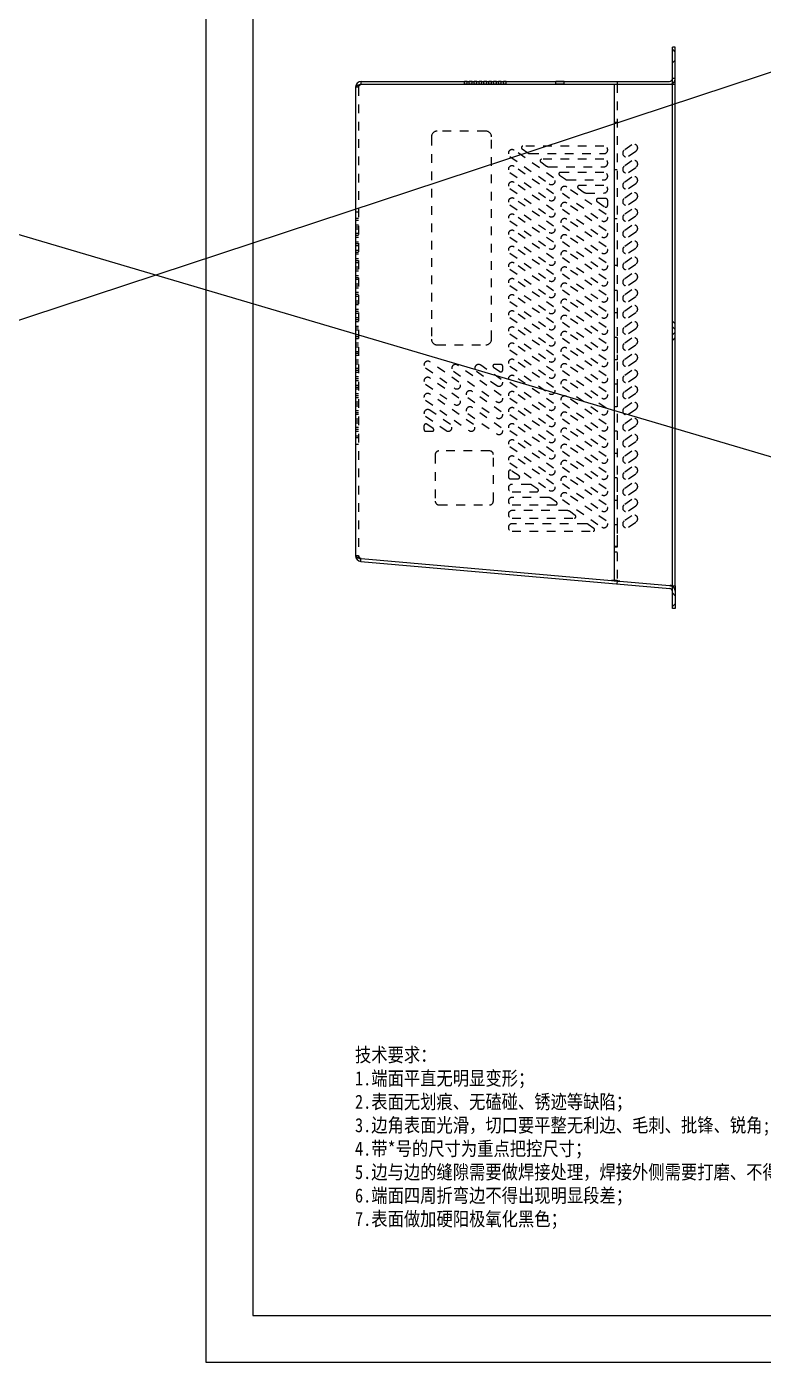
# Model space of a CAD drawing. Header units: millimetres. Extents: x -177 to 18421, y -5017 to 3255.
# Drawn here: x 1513 to 1906, y 1112 to 1824 of the extents above; entities that cross this region are included whole.
import ezdxf

# ---------------------------------------------------------------- set-up
doc = ezdxf.new("R2010")
doc.units = ezdxf.units.MM
doc.header["$LTSCALE"] = 46.255
doc.linetypes.add('HIDDEN', pattern=[0.2, 0.1, -0.1])
doc.layers.get('0').update_dxf_attribs({"linetype": 'CONTINUOUS'})
for name, color, linetype in [('02___PRT_ALL_AXES', 7, 'CONTINUOUS'), ('03___PRT_ALL_CURVES', 7, 'CONTINUOUS'), ('DEFAULT_2', 8, 'HIDDEN')]:
    doc.layers.add(name, color=color, linetype=linetype)
doc.styles.get("Standard").update_dxf_attribs({"font": 'txt', "width": 0.85})

msp = doc.modelspace()

# ---------------------------------------------------------------- linework, layer by layer
for p, q in [((-176.891, 2211.998), (3543.087, 1111.998)), ((-176.891, 1111.998), (3158.287, 2211.998))]:
    msp.add_line(p, q)
at = {"color": 3, "linetype": 'Continuous'}
for p, q in [((1857.09, 1526.117), (1857.09, 1813.403)), ((1688.09, 1792.203), (1688.09, 1542.203)), ((1691.09, 1795.203), (1855.59, 1795.203)), ((1691.09, 1793.703), (1857.09, 1793.703)), ((1826.09, 1793.703), (1826.09, 1528.848)), ((1690.829, 1539.214), (1855.721, 1524.788)), ((1691.09, 1540.697), (1690.959, 1540.708)), ((1691.09, 1540.697), (1824.59, 1529.017)), ((1824.59, 1529.017), (1826.09, 1529.017)), ((1827.727, 1528.701), (1827.631, 1528.706)), ((1829.09, 1528.624), (1827.727, 1528.701)), ((1829.09, 1528.624), (1855.59, 1526.305)), ((1856.917, 1526.117), (1857.09, 1526.117)), ((1857.09, 1514.003), (1857.09, 1526.094))]:
    msp.add_line(p, q, dxfattribs=at)
at = {"color": 7, "linetype": 'Continuous'}
for p, q in [((1858.59, 1813.403), (1857.09, 1813.403)), ((1858.59, 1526.117), (1858.59, 1813.403)), ((1691.09, 1793.703), (1691.09, 1795.203)), ((1827.59, 1795.203), (1827.59, 1793.703)), ((1857.09, 1793.703), (1858.59, 1793.703)), ((1690.829, 1539.214), (1690.959, 1540.708)), ((1824.75, 1529.003), (1826.079, 1528.887)), ((1827.633, 1528.706), (1827.506, 1527.256)), ((1857.09, 1526.117), (1858.59, 1526.117)), ((1857.09, 1526.094), (1858.59, 1526.094)), ((1858.59, 1526.094), (1858.59, 1514.003)), ((1858.59, 1514.003), (1857.09, 1514.003))]:
    msp.add_line(p, q, dxfattribs=at)
for points in [[(1608.287, 1111.998), (3158.287, 1111.998), (3158.287, 2211.998), (1608.287, 2211.998)], [(1633.287, 1136.998), (3133.287, 1136.998), (3133.287, 2186.998), (1633.287, 2186.998)]]:
    msp.add_lwpolyline(points, close=True, dxfattribs=at)
at = {"color": 3, "linetype": 'Continuous'}
for centre, radius, start, end in [((1855.59, 1796.703), 1.5, 270, 0), ((1691.09, 1792.203), 3, 90, 180), ((1691.327, 1544.917), 4.225, 219.978475, 265.000963), ((1691.09, 1542.203), 3, 180, 265), ((1855.59, 1523.294), 1.5, 0, 85)]:
    msp.add_arc(centre, radius, start, end, dxfattribs=at)
at = {"color": 7, "linetype": 'Continuous'}
for centre, radius, start, end in [((1691.09, 1792.203), 1.5, 90, 125.398482), ((1855.59, 1796.703), 3, 270, 300.092406), ((1855.59, 1523.294), 3, 59.902522, 79.947838)]:
    msp.add_arc(centre, radius, start, end, dxfattribs=at)
at = {"color": 3, "linetype": 'Continuous'}
for points, knots in [([(1691.09, 1793.703), (1690.706, 1793.581), (1690.147, 1793.403), (1689.44, 1793.15), (1688.99, 1792.968), (1688.615, 1792.783), (1688.287, 1792.577), (1688.09, 1792.349), (1688.09, 1792.203)], [0, 0, 0, 0, 0.3508516, 0.5110678, 0.6539255, 0.7752257, 0.8724512, 1, 1, 1, 1]), ([(1827.631, 1528.706), (1827.419, 1528.719), (1827.118, 1528.737), (1826.742, 1528.763), (1826.518, 1528.781), (1826.344, 1528.798), (1826.207, 1528.813), (1826.141, 1528.828), (1826.09, 1528.838), (1826.09, 1528.848)], [0, 0, 0, 0, 0.4114395, 0.5832247, 0.7282298, 0.8439367, 0.9283796, 0.9802766, 1, 1, 1, 1]), ([(1855.59, 1526.305), (1855.849, 1526.275), (1856.292, 1526.222), (1856.736, 1526.162), (1856.917, 1526.117)], [0, 0, 0, 0, 0.5822724, 1, 1, 1, 1])]:
    msp.add_open_spline(points, degree=3, knots=knots, dxfattribs=at)
at = {"layer": '02___PRT_ALL_AXES', "color": 8, "linetype": 'HIDDEN'}
for p, q in [((1746.144, 1793.703), (1746.144, 1795.203)), ((1747.644, 1795.203), (1746.144, 1795.203)), ((1747.644, 1793.703), (1746.144, 1793.703)), ((1747.644, 1793.703), (1747.644, 1795.203)), ((1748.742, 1793.703), (1748.742, 1795.203)), ((1750.242, 1795.203), (1748.742, 1795.203)), ((1750.242, 1793.703), (1748.742, 1793.703)), ((1750.242, 1793.703), (1750.242, 1795.203)), ((1751.34, 1793.703), (1751.34, 1795.203)), ((1752.84, 1795.203), (1751.34, 1795.203)), ((1752.84, 1793.703), (1751.34, 1793.703)), ((1752.84, 1793.703), (1752.84, 1795.203)), ((1753.938, 1793.703), (1753.938, 1795.203)), ((1755.438, 1795.203), (1753.938, 1795.203)), ((1755.438, 1793.703), (1753.938, 1793.703)), ((1755.438, 1793.703), (1755.438, 1795.203)), ((1756.536, 1793.703), (1756.536, 1795.203)), ((1758.036, 1795.203), (1756.536, 1795.203)), ((1758.036, 1793.703), (1756.536, 1793.703)), ((1758.036, 1793.703), (1758.036, 1795.203)), ((1759.134, 1793.703), (1759.134, 1795.203)), ((1760.634, 1795.203), (1759.134, 1795.203)), ((1760.634, 1793.703), (1759.134, 1793.703)), ((1760.634, 1793.703), (1760.634, 1795.203)), ((1761.732, 1793.703), (1761.732, 1795.203)), ((1763.232, 1795.203), (1761.732, 1795.203)), ((1763.232, 1793.703), (1761.732, 1793.703)), ((1763.232, 1793.703), (1763.232, 1795.203)), ((1764.33, 1793.703), (1764.33, 1795.203)), ((1765.83, 1795.203), (1764.33, 1795.203)), ((1765.83, 1793.703), (1764.33, 1793.703)), ((1765.83, 1793.703), (1765.83, 1795.203)), ((1766.929, 1793.703), (1766.929, 1795.203)), ((1768.428, 1795.203), (1766.929, 1795.203)), ((1768.428, 1793.703), (1766.929, 1793.703)), ((1768.429, 1793.703), (1768.429, 1795.203)), ((1794.84, 1793.703), (1794.84, 1795.203)), ((1799.34, 1795.203), (1794.84, 1795.203)), ((1799.34, 1793.703), (1794.84, 1793.703)), ((1799.34, 1793.703), (1799.34, 1795.203)), ((1827.59, 1683.703), (1826.09, 1683.703)), ((1826.09, 1683.703), (1826.09, 1671.703)), ((1827.59, 1683.703), (1827.59, 1671.703)), ((1827.59, 1671.703), (1826.09, 1671.703)), ((1827.59, 1658.703), (1826.09, 1658.703)), ((1826.09, 1658.703), (1826.09, 1646.703)), ((1827.59, 1658.703), (1827.59, 1646.703)), ((1827.59, 1646.703), (1826.09, 1646.703)), ((1827.59, 1633.703), (1826.09, 1633.703)), ((1826.09, 1633.703), (1826.09, 1621.703)), ((1827.59, 1633.703), (1827.59, 1621.703)), ((1827.59, 1621.703), (1826.09, 1621.703)), ((1827.59, 1608.703), (1826.09, 1608.703)), ((1826.09, 1608.703), (1826.09, 1596.703)), ((1827.59, 1608.703), (1827.59, 1596.703)), ((1827.59, 1596.703), (1826.09, 1596.703)), ((1827.59, 1583.703), (1826.09, 1583.703)), ((1826.09, 1583.703), (1826.09, 1571.703)), ((1827.59, 1583.703), (1827.59, 1571.703)), ((1827.59, 1571.703), (1826.09, 1571.703)), ((1827.59, 1558.703), (1826.09, 1558.703)), ((1826.09, 1558.703), (1826.09, 1546.703)), ((1827.59, 1558.703), (1827.59, 1546.703)), ((1827.59, 1546.703), (1826.09, 1546.703)), ((1857.09, 1526.094), (1858.59, 1526.094))]:
    msp.add_line(p, q, dxfattribs=at)
at = {"layer": '03___PRT_ALL_CURVES', "color": 8, "linetype": 'HIDDEN'}
msp.add_line((1752.603, 1795.203), (1751.577, 1795.203), dxfattribs=at)
at = {"layer": 'DEFAULT_2', "color": 8, "linetype": 'HIDDEN'}
for p, q in [((1858.59, 1810.853), (1857.09, 1812.353)), ((1858.59, 1806.553), (1857.09, 1805.053)), ((1858.59, 1796.703), (1857.09, 1796.703)), ((1689.59, 1792.203), (1688.09, 1792.203)), ((1689.59, 1792.203), (1689.59, 1542.203)), ((1827.59, 1793.703), (1827.59, 1528.848)), ((1757.59, 1768.703), (1731.59, 1768.703)), ((1827.59, 1773.303), (1826.09, 1773.303)), ((1728.59, 1765.703), (1728.59, 1657.703)), ((1760.59, 1657.703), (1760.59, 1765.703)), ((1820.59, 1760.697), (1777.358, 1760.697)), ((1835.443, 1761.384), (1831.443, 1758.583)), ((1770.443, 1755.217), (1791.443, 1740.512)), ((1793.737, 1743.789), (1772.737, 1758.493)), ((1776.899, 1759.241), (1780.016, 1757.058)), ((1781.164, 1756.697), (1820.59, 1756.697)), ((1820.59, 1753.697), (1787.355, 1753.697)), ((1835.443, 1752.784), (1831.443, 1749.983)), ((1833.737, 1755.306), (1837.737, 1758.107)), ((1770.443, 1746.617), (1791.443, 1731.912)), ((1793.737, 1735.189), (1772.737, 1749.893)), ((1786.896, 1752.241), (1790.013, 1750.058)), ((1791.161, 1749.697), (1820.59, 1749.697)), ((1820.59, 1746.697), (1797.352, 1746.697)), ((1826.09, 1748.303), (1827.59, 1748.303)), ((1833.737, 1746.706), (1837.737, 1749.507)), ((1793.737, 1726.589), (1772.737, 1741.293)), ((1796.893, 1745.241), (1800.011, 1743.058)), ((1821.737, 1724.183), (1800.737, 1738.887)), ((1801.158, 1742.697), (1820.59, 1742.697)), ((1820.59, 1739.697), (1807.349, 1739.697)), ((1835.443, 1744.184), (1831.443, 1741.383)), ((1833.737, 1738.106), (1837.737, 1740.907)), ((1770.443, 1738.017), (1791.443, 1723.312)), ((1793.737, 1717.989), (1772.737, 1732.693)), ((1798.443, 1735.611), (1819.443, 1720.906)), ((1806.89, 1738.241), (1810.008, 1736.058)), ((1811.155, 1735.697), (1820.59, 1735.697)), ((1816.887, 1731.241), (1821.016, 1728.35)), ((1821.59, 1732.697), (1817.346, 1732.697)), ((1822.59, 1729.169), (1822.59, 1731.697)), ((1835.443, 1735.584), (1831.443, 1732.783)), ((1833.737, 1729.506), (1837.737, 1732.307)), ((1688.09, 1725.667), (1689.59, 1725.667)), ((1770.443, 1729.417), (1791.443, 1714.712)), ((1793.737, 1709.389), (1772.737, 1724.093)), ((1798.443, 1727.011), (1819.443, 1712.306)), ((1821.737, 1715.583), (1800.737, 1730.287)), ((1835.443, 1726.984), (1831.443, 1724.183)), ((1688.09, 1722.203), (1689.59, 1722.203)), ((1688.09, 1721.167), (1689.59, 1721.167)), ((1688.09, 1718.739), (1689.59, 1718.739)), ((1688.09, 1717.703), (1689.59, 1717.703)), ((1770.443, 1720.817), (1791.443, 1706.112)), ((1798.443, 1718.411), (1819.443, 1703.706)), ((1821.737, 1706.983), (1800.737, 1721.687)), ((1826.09, 1722.103), (1827.59, 1722.103)), ((1835.443, 1718.384), (1831.443, 1715.583)), ((1833.737, 1720.906), (1837.737, 1723.707)), ((1688.09, 1716.667), (1689.59, 1716.667)), ((1688.09, 1714.239), (1689.59, 1714.239)), ((1688.09, 1713.203), (1689.59, 1713.203)), ((1688.09, 1712.167), (1689.59, 1712.167)), ((1770.443, 1712.217), (1791.443, 1697.512)), ((1793.737, 1700.789), (1772.737, 1715.493)), ((1798.443, 1709.811), (1819.443, 1695.106)), ((1821.737, 1698.383), (1800.737, 1713.087)), ((1835.443, 1709.784), (1831.443, 1706.983)), ((1833.737, 1712.306), (1837.737, 1715.107)), ((1688.09, 1709.739), (1689.59, 1709.739)), ((1688.09, 1708.703), (1689.59, 1708.703)), ((1688.09, 1707.667), (1689.59, 1707.667)), ((1688.09, 1705.239), (1689.59, 1705.239)), ((1688.09, 1704.203), (1689.59, 1704.203)), ((1688.09, 1703.167), (1689.59, 1703.167)), ((1770.443, 1703.617), (1791.443, 1688.912)), ((1793.737, 1692.189), (1772.737, 1706.893)), ((1821.737, 1689.783), (1800.737, 1704.487)), ((1833.737, 1703.706), (1837.737, 1706.507)), ((1688.09, 1700.739), (1689.59, 1700.739)), ((1688.09, 1699.703), (1689.59, 1699.703)), ((1688.09, 1698.667), (1689.59, 1698.667)), ((1688.09, 1696.239), (1689.59, 1696.239)), ((1793.737, 1683.589), (1772.737, 1698.293)), ((1798.443, 1701.211), (1819.443, 1686.506)), ((1821.737, 1681.183), (1800.737, 1695.887)), ((1827.59, 1697.103), (1826.09, 1697.103)), ((1835.443, 1701.184), (1831.443, 1698.383)), ((1833.737, 1695.106), (1837.737, 1697.907)), ((1688.09, 1695.203), (1689.59, 1695.203)), ((1688.09, 1694.167), (1689.59, 1694.167)), ((1688.09, 1691.739), (1689.59, 1691.739)), ((1688.09, 1690.703), (1689.59, 1690.703)), ((1688.09, 1689.667), (1689.59, 1689.667)), ((1770.443, 1695.017), (1791.443, 1680.312)), ((1793.737, 1674.989), (1772.737, 1689.693)), ((1798.443, 1692.611), (1819.443, 1677.906)), ((1835.443, 1692.584), (1831.443, 1689.783)), ((1833.737, 1686.506), (1837.737, 1689.307)), ((1688.09, 1687.239), (1689.59, 1687.239)), ((1688.09, 1686.203), (1689.59, 1686.203)), ((1688.09, 1685.167), (1689.59, 1685.167)), ((1688.09, 1682.739), (1689.59, 1682.739)), ((1688.09, 1681.703), (1689.59, 1681.703)), ((1770.443, 1686.417), (1791.443, 1671.712)), ((1798.443, 1684.011), (1819.443, 1669.306)), ((1821.737, 1672.583), (1800.737, 1687.287)), ((1835.443, 1683.984), (1831.443, 1681.183)), ((1688.09, 1680.667), (1689.59, 1680.667)), ((1688.09, 1678.239), (1689.59, 1678.239)), ((1688.09, 1677.203), (1689.59, 1677.203)), ((1688.09, 1676.167), (1689.59, 1676.167)), ((1770.443, 1677.817), (1791.443, 1663.112)), ((1793.737, 1666.389), (1772.737, 1681.093)), ((1798.443, 1675.411), (1819.443, 1660.706)), ((1821.737, 1663.983), (1800.737, 1678.687)), ((1835.443, 1675.384), (1831.443, 1672.583)), ((1833.737, 1677.906), (1837.737, 1680.707)), ((1688.09, 1673.739), (1689.59, 1673.739)), ((1688.09, 1672.703), (1689.59, 1672.703)), ((1688.09, 1671.667), (1689.59, 1671.667)), ((1688.09, 1669.239), (1689.59, 1669.239)), ((1688.09, 1668.203), (1689.59, 1668.203)), ((1688.09, 1667.167), (1689.59, 1667.167)), ((1770.443, 1669.217), (1791.443, 1654.512)), ((1793.737, 1657.789), (1772.737, 1672.493)), ((1821.737, 1655.383), (1800.737, 1670.087)), ((1833.737, 1669.306), (1837.737, 1672.107)), ((1858.59, 1665.853), (1857.09, 1667.353)), ((1688.09, 1664.739), (1689.59, 1664.739)), ((1688.09, 1663.703), (1689.59, 1663.703)), ((1688.09, 1662.667), (1689.59, 1662.667)), ((1688.09, 1660.239), (1689.59, 1660.239)), ((1770.443, 1660.617), (1791.443, 1645.912)), ((1793.737, 1649.189), (1772.737, 1663.893)), ((1798.443, 1666.811), (1819.443, 1652.106)), ((1821.737, 1646.783), (1800.737, 1661.487)), ((1835.443, 1666.784), (1831.443, 1663.983)), ((1833.737, 1660.706), (1837.737, 1663.507)), ((1858.59, 1662.853), (1857.09, 1664.353)), ((1858.59, 1661.553), (1857.09, 1660.053)), ((1688.09, 1659.203), (1689.59, 1659.203)), ((1688.09, 1658.167), (1689.59, 1658.167)), ((1688.09, 1655.739), (1689.59, 1655.739)), ((1688.09, 1654.703), (1689.59, 1654.703)), ((1688.09, 1653.667), (1689.59, 1653.667)), ((1731.59, 1654.703), (1757.59, 1654.703)), ((1793.737, 1640.589), (1772.737, 1655.293)), ((1798.443, 1658.211), (1819.443, 1643.506)), ((1821.737, 1638.183), (1800.737, 1652.887)), ((1835.443, 1658.184), (1831.443, 1655.383)), ((1833.737, 1652.106), (1837.737, 1654.907)), ((1858.59, 1658.553), (1857.09, 1657.053)), ((1688.09, 1651.239), (1689.59, 1651.239)), ((1688.09, 1650.203), (1689.59, 1650.203)), ((1688.09, 1649.167), (1689.59, 1649.167)), ((1688.09, 1646.739), (1689.59, 1646.739)), ((1688.09, 1645.703), (1689.59, 1645.703)), ((1743.237, 1634.805), (1727.737, 1645.658)), ((1770.443, 1652.017), (1791.443, 1637.312)), ((1793.737, 1631.989), (1772.737, 1646.693)), ((1798.443, 1649.611), (1819.443, 1634.906)), ((1835.443, 1649.584), (1831.443, 1646.783)), ((1833.737, 1643.506), (1837.737, 1646.307)), ((1688.09, 1644.667), (1689.59, 1644.667)), ((1688.09, 1642.239), (1689.59, 1642.239)), ((1688.09, 1641.203), (1689.59, 1641.203)), ((1688.09, 1640.167), (1689.59, 1640.167)), ((1725.443, 1642.381), (1740.943, 1631.528)), ((1740.248, 1640.614), (1763.443, 1624.373)), ((1765.737, 1627.65), (1742.542, 1643.891)), ((1752.53, 1640.614), (1763.443, 1632.973)), ((1765.737, 1636.25), (1754.825, 1643.891)), ((1761.695, 1642.797), (1765.016, 1640.471)), ((1765.59, 1644.253), (1762.154, 1644.253)), ((1766.59, 1641.291), (1766.59, 1643.253)), ((1770.443, 1643.417), (1791.443, 1628.712)), ((1798.443, 1641.011), (1819.443, 1626.306)), ((1821.737, 1629.583), (1800.737, 1644.287)), ((1835.443, 1640.984), (1831.443, 1638.183)), ((1688.09, 1637.739), (1689.59, 1637.739)), ((1688.09, 1636.703), (1689.59, 1636.703)), ((1688.09, 1635.667), (1689.59, 1635.667)), ((1688.09, 1633.239), (1689.59, 1633.239)), ((1688.09, 1632.203), (1689.59, 1632.203)), ((1725.443, 1633.781), (1740.943, 1622.928)), ((1743.237, 1626.205), (1727.737, 1637.058)), ((1770.443, 1634.817), (1791.443, 1620.112)), ((1793.737, 1623.389), (1772.737, 1638.093)), ((1798.443, 1632.411), (1819.443, 1617.706)), ((1821.737, 1620.983), (1800.737, 1635.687)), ((1835.443, 1632.384), (1831.443, 1629.583)), ((1833.737, 1634.906), (1837.737, 1637.707)), ((1688.09, 1631.167), (1689.59, 1631.167)), ((1688.09, 1628.739), (1689.59, 1628.739)), ((1688.09, 1627.703), (1689.59, 1627.703)), ((1688.09, 1626.667), (1689.59, 1626.667)), ((1725.443, 1625.181), (1748.638, 1608.94)), ((1750.932, 1612.217), (1727.737, 1628.458)), ((1747.943, 1626.626), (1763.443, 1615.773)), ((1765.737, 1619.05), (1750.237, 1629.903)), ((1770.443, 1626.217), (1791.443, 1611.512)), ((1793.737, 1614.789), (1772.737, 1629.493)), ((1821.737, 1612.383), (1800.737, 1627.087)), ((1833.737, 1626.306), (1837.737, 1629.107)), ((1688.09, 1624.239), (1689.59, 1624.239)), ((1688.09, 1623.203), (1689.59, 1623.203)), ((1688.09, 1622.167), (1689.59, 1622.167)), ((1688.09, 1619.739), (1689.59, 1619.739)), ((1688.09, 1618.703), (1689.59, 1618.703)), ((1688.09, 1617.667), (1689.59, 1617.667)), ((1738.65, 1612.217), (1727.737, 1619.858)), ((1747.943, 1618.026), (1763.443, 1607.173)), ((1765.737, 1610.45), (1750.237, 1621.303)), ((1770.443, 1617.617), (1791.443, 1602.912)), ((1793.737, 1606.189), (1772.737, 1620.893)), ((1798.443, 1623.811), (1819.443, 1609.106)), ((1821.737, 1603.783), (1800.737, 1618.487)), ((1835.443, 1623.784), (1831.443, 1620.983)), ((1833.737, 1617.706), (1837.737, 1620.507)), ((1688.09, 1615.239), (1689.59, 1615.239)), ((1688.09, 1614.203), (1689.59, 1614.203)), ((1688.09, 1613.167), (1689.59, 1613.167)), ((1688.09, 1610.739), (1689.59, 1610.739)), ((1724.59, 1611.54), (1724.59, 1609.578)), ((1725.443, 1616.581), (1736.356, 1608.94)), ((1729.485, 1610.034), (1726.164, 1612.36)), ((1793.737, 1597.589), (1772.737, 1612.293)), ((1798.443, 1615.211), (1819.443, 1600.506)), ((1835.443, 1615.184), (1831.443, 1612.383)), ((1833.737, 1609.106), (1837.737, 1611.907)), ((1688.09, 1609.703), (1689.59, 1609.703)), ((1688.09, 1608.667), (1689.59, 1608.667)), ((1688.09, 1606.239), (1689.59, 1606.239)), ((1688.09, 1605.203), (1689.59, 1605.203)), ((1725.59, 1608.578), (1729.027, 1608.578)), ((1770.443, 1609.017), (1791.443, 1594.312)), ((1793.737, 1588.989), (1772.737, 1603.693)), ((1798.443, 1606.611), (1819.443, 1591.906)), ((1821.737, 1595.183), (1800.737, 1609.887)), ((1835.443, 1606.584), (1831.443, 1603.783)), ((1833.737, 1600.506), (1837.737, 1603.307)), ((1688.09, 1601.739), (1689.59, 1601.739)), ((1730.59, 1596.103), (1730.59, 1571.303)), ((1759.59, 1598.103), (1732.59, 1598.103)), ((1761.59, 1571.303), (1761.59, 1596.103)), ((1770.443, 1600.417), (1791.443, 1585.712)), ((1798.443, 1598.011), (1819.443, 1583.306)), ((1821.737, 1586.583), (1800.737, 1601.287)), ((1835.443, 1597.984), (1831.443, 1595.183)), ((1770.443, 1591.817), (1791.443, 1577.112)), ((1793.737, 1580.389), (1772.737, 1595.093)), ((1798.443, 1589.411), (1819.443, 1574.706)), ((1821.737, 1577.983), (1800.737, 1592.687)), ((1835.443, 1589.384), (1831.443, 1586.583)), ((1833.737, 1591.906), (1837.737, 1594.707)), ((1769.59, 1586.83), (1769.59, 1584.303)), ((1770.59, 1583.303), (1774.834, 1583.303)), ((1775.293, 1584.758), (1771.164, 1587.65)), ((1821.737, 1569.383), (1800.737, 1584.087)), ((1833.737, 1583.306), (1837.737, 1586.107)), ((1781.025, 1580.303), (1771.59, 1580.303)), ((1771.59, 1576.303), (1784.831, 1576.303)), ((1785.29, 1577.758), (1782.173, 1579.941)), ((1798.443, 1580.811), (1819.443, 1566.106)), ((1821.737, 1560.783), (1800.737, 1575.487)), ((1835.443, 1580.784), (1831.443, 1577.983)), ((1833.737, 1574.706), (1837.737, 1577.507)), ((1732.59, 1569.303), (1759.59, 1569.303)), ((1791.022, 1573.303), (1771.59, 1573.303)), ((1771.59, 1569.303), (1794.828, 1569.303)), ((1795.287, 1570.758), (1792.17, 1572.941)), ((1798.443, 1572.211), (1819.443, 1557.506)), ((1835.443, 1572.184), (1831.443, 1569.383)), ((1833.737, 1566.106), (1837.737, 1568.907)), ((1801.019, 1566.303), (1771.59, 1566.303)), ((1771.59, 1562.303), (1804.825, 1562.303)), ((1805.284, 1563.758), (1802.167, 1565.941)), ((1835.443, 1563.584), (1831.443, 1560.783)), ((1833.737, 1557.506), (1837.737, 1560.307)), ((1811.017, 1559.303), (1771.59, 1559.303)), ((1771.59, 1555.303), (1814.822, 1555.303)), ((1815.281, 1556.758), (1812.164, 1558.941)), ((1827.59, 1547.203), (1826.09, 1547.203)), ((1689.59, 1542.203), (1688.09, 1542.203)), ((1690.959, 1540.708), (1691.09, 1540.697)), ((1691.09, 1540.697), (1691.025, 1540.708)), ((1827.59, 1544.203), (1826.09, 1544.203)), ((1824.59, 1529.017), (1824.75, 1529.003)), ((1824.752, 1529.017), (1824.671, 1529.017)), ((1826.053, 1529.014), (1824.751, 1529.017)), ((1824.951, 1529.016), (1824.752, 1529.017)), ((1826.092, 1529.014), (1826.053, 1529.014)), ((1826.079, 1528.887), (1829.09, 1528.624)), ((1826.09, 1529.017), (1827.59, 1529.017)), ((1826.09, 1528.886), (1827.59, 1528.886)), ((1826.09, 1528.886), (1826.127, 1528.883)), ((1826.127, 1528.883), (1826.236, 1528.873)), ((1826.236, 1528.873), (1827.574, 1528.756)), ((1827.574, 1528.756), (1827.634, 1528.751)), ((1827.59, 1528.886), (1827.612, 1528.882)), ((1827.612, 1528.882), (1827.679, 1528.87)), ((1827.633, 1528.706), (1827.637, 1528.751)), ((1827.634, 1528.751), (1827.722, 1528.743)), ((1827.679, 1528.87), (1827.788, 1528.851)), ((1827.722, 1528.743), (1827.89, 1528.729)), ((1827.788, 1528.851), (1829.09, 1528.624)), ((1827.89, 1528.729), (1829.09, 1528.624)), ((1855.59, 1526.305), (1855.852, 1526.282)), ((1855.59, 1526.305), (1855.853, 1526.29)), ((1855.59, 1526.305), (1855.851, 1526.275)), ((1855.853, 1526.29), (1856.053, 1526.278)), ((1856.924, 1526.225), (1856.936, 1526.225)), ((1858.59, 1520.853), (1857.09, 1522.353)), ((1858.59, 1516.553), (1857.09, 1515.053))]:
    msp.add_line(p, q, dxfattribs=at)
for centre, radius, start, end in [((1855.59, 1796.703), 3, 300.092406, 0), ((1691.09, 1792.203), 1.5, 125.398482, 180), ((1731.59, 1765.703), 3, 90, 180), ((1757.59, 1765.703), 3, 0, 90), ((1777.358, 1759.897), 0.8, 90, 235), ((1820.59, 1758.697), 2, 270, 90), ((1836.59, 1759.745), 2, 305, 125), ((1771.59, 1756.855), 2, 55, 235), ((1781.164, 1758.697), 2, 235, 270), ((1787.355, 1752.897), 0.8, 90, 235), ((1820.59, 1751.697), 2, 270, 90), ((1832.59, 1756.945), 2, 125, 305), ((1836.59, 1751.145), 2, 305, 125), ((1771.59, 1748.255), 2, 55, 235), ((1791.161, 1751.697), 2, 235, 270), ((1797.352, 1745.897), 0.8, 90, 235), ((1820.59, 1744.697), 2, 270, 90), ((1832.59, 1748.345), 2, 125, 305), ((1771.59, 1739.655), 2, 55, 235), ((1792.59, 1742.15), 2, 235, 55), ((1799.59, 1737.249), 2, 55, 235), ((1801.158, 1744.697), 2, 235, 270), ((1807.349, 1738.897), 0.8, 90, 235), ((1820.59, 1737.697), 2, 270, 90), ((1832.59, 1739.745), 2, 125, 305), ((1836.59, 1742.545), 2, 305, 125), ((1771.59, 1731.055), 2, 55, 235), ((1792.59, 1733.55), 2, 235, 55), ((1811.155, 1737.697), 2, 235, 270), ((1817.346, 1731.897), 0.8, 90, 235), ((1821.59, 1731.697), 1, 0, 90), ((1832.59, 1731.145), 2, 125, 305), ((1836.59, 1733.945), 2, 305, 125), ((1771.59, 1722.455), 2, 55, 235), ((1792.59, 1724.95), 2, 235, 55), ((1799.59, 1728.649), 2, 55, 235), ((1820.59, 1722.545), 2, 235, 55), ((1821.59, 1729.169), 1, 235, 0), ((1832.59, 1722.545), 2, 125, 305), ((1836.59, 1725.345), 2, 305, 125), ((1792.59, 1716.35), 2, 235, 55), ((1799.59, 1720.049), 2, 55, 235), ((1836.59, 1716.745), 2, 305, 125), ((1771.59, 1713.855), 2, 55, 235), ((1799.59, 1711.449), 2, 55, 235), ((1820.59, 1713.945), 2, 235, 55), ((1832.59, 1713.945), 2, 125, 305), ((1836.59, 1708.145), 2, 305, 125), ((1771.59, 1705.255), 2, 55, 235), ((1792.59, 1707.75), 2, 235, 55), ((1799.59, 1702.849), 2, 55, 235), ((1820.59, 1705.345), 2, 235, 55), ((1832.59, 1705.345), 2, 125, 305), ((1771.59, 1696.655), 2, 55, 235), ((1792.59, 1699.15), 2, 235, 55), ((1799.59, 1694.249), 2, 55, 235), ((1820.59, 1696.745), 2, 235, 55), ((1832.59, 1696.745), 2, 125, 305), ((1836.59, 1699.545), 2, 305, 125), ((1771.59, 1688.055), 2, 55, 235), ((1792.59, 1690.55), 2, 235, 55), ((1820.59, 1688.145), 2, 235, 55), ((1832.59, 1688.145), 2, 125, 305), ((1836.59, 1690.945), 2, 305, 125), ((1771.59, 1679.455), 2, 55, 235), ((1792.59, 1681.95), 2, 235, 55), ((1799.59, 1685.649), 2, 55, 235), ((1836.59, 1682.345), 2, 305, 125), ((1792.59, 1673.35), 2, 235, 55), ((1799.59, 1677.049), 2, 55, 235), ((1820.59, 1679.545), 2, 235, 55), ((1832.59, 1679.545), 2, 125, 305), ((1836.59, 1673.745), 2, 305, 125), ((1771.59, 1670.855), 2, 55, 235), ((1799.59, 1668.449), 2, 55, 235), ((1820.59, 1670.945), 2, 235, 55), ((1832.59, 1670.945), 2, 125, 305), ((1836.59, 1665.145), 2, 305, 125), ((1771.59, 1662.255), 2, 55, 235), ((1792.59, 1664.75), 2, 235, 55), ((1799.59, 1659.849), 2, 55, 235), ((1820.59, 1662.345), 2, 235, 55), ((1832.59, 1662.345), 2, 125, 305), ((1731.59, 1657.703), 3, 180, 270), ((1757.59, 1657.703), 3, 270, 0), ((1771.59, 1653.655), 2, 55, 235), ((1792.59, 1656.15), 2, 235, 55), ((1799.59, 1651.249), 2, 55, 235), ((1820.59, 1653.745), 2, 235, 55), ((1832.59, 1653.745), 2, 125, 305), ((1836.59, 1656.545), 2, 305, 125), ((1726.59, 1644.019), 2, 55, 235), ((1771.59, 1645.055), 2, 55, 235), ((1792.59, 1647.55), 2, 235, 55), ((1820.59, 1645.145), 2, 235, 55), ((1832.59, 1645.145), 2, 125, 305), ((1836.59, 1647.945), 2, 305, 125), ((1741.395, 1642.253), 2, 55, 235), ((1753.677, 1642.253), 2, 55, 235), ((1762.154, 1643.453), 0.8, 90, 235), ((1765.59, 1641.291), 1, 235, 0), ((1765.59, 1643.253), 1, 0, 90), ((1792.59, 1638.95), 2, 235, 55), ((1799.59, 1642.649), 2, 55, 235), ((1836.59, 1639.345), 2, 305, 125), ((1726.59, 1635.419), 2, 55, 235), ((1742.09, 1633.166), 2, 235, 55), ((1764.59, 1634.612), 2, 235, 55), ((1771.59, 1636.455), 2, 55, 235), ((1792.59, 1630.35), 2, 235, 55), ((1799.59, 1634.049), 2, 55, 235), ((1820.59, 1636.545), 2, 235, 55), ((1832.59, 1636.545), 2, 125, 305), ((1836.59, 1630.745), 2, 305, 125), ((1726.59, 1626.819), 2, 55, 235), ((1742.09, 1624.566), 2, 235, 55), ((1749.09, 1628.265), 2, 55, 235), ((1764.59, 1626.012), 2, 235, 55), ((1771.59, 1627.855), 2, 55, 235), ((1799.59, 1625.449), 2, 55, 235), ((1820.59, 1627.945), 2, 235, 55), ((1832.59, 1627.945), 2, 125, 305), ((1726.59, 1618.219), 2, 55, 235), ((1749.09, 1619.665), 2, 55, 235), ((1764.59, 1617.412), 2, 235, 55), ((1771.59, 1619.255), 2, 55, 235), ((1792.59, 1621.75), 2, 235, 55), ((1799.59, 1616.849), 2, 55, 235), ((1820.59, 1619.345), 2, 235, 55), ((1832.59, 1619.345), 2, 125, 305), ((1836.59, 1622.145), 2, 305, 125), ((1725.59, 1611.54), 1, 55, 180), ((1737.503, 1610.578), 2, 235, 55), ((1749.785, 1610.578), 2, 235, 55), ((1764.59, 1608.812), 2, 235, 55), ((1771.59, 1610.655), 2, 55, 235), ((1792.59, 1613.15), 2, 235, 55), ((1799.59, 1608.249), 2, 55, 235), ((1820.59, 1610.745), 2, 235, 55), ((1832.59, 1610.745), 2, 125, 305), ((1836.59, 1613.545), 2, 305, 125), ((1725.59, 1609.578), 1, 180, 270), ((1729.027, 1609.378), 0.8, 270, 55), ((1771.59, 1602.055), 2, 55, 235), ((1792.59, 1604.55), 2, 235, 55), ((1820.59, 1602.145), 2, 235, 55), ((1832.59, 1602.145), 2, 125, 305), ((1836.59, 1604.945), 2, 305, 125), ((1732.59, 1596.103), 2, 90, 180), ((1759.59, 1596.103), 2, 0, 90), ((1792.59, 1595.95), 2, 235, 55), ((1799.59, 1599.649), 2, 55, 235), ((1836.59, 1596.345), 2, 305, 125), ((1771.59, 1593.455), 2, 55, 235), ((1792.59, 1587.35), 2, 235, 55), ((1799.59, 1591.049), 2, 55, 235), ((1820.59, 1593.545), 2, 235, 55), ((1832.59, 1593.545), 2, 125, 305), ((1836.59, 1587.745), 2, 305, 125), ((1770.59, 1586.83), 1, 55, 180), ((1770.59, 1584.303), 1, 180, 270), ((1774.834, 1584.103), 0.8, 270, 55), ((1799.59, 1582.449), 2, 55, 235), ((1820.59, 1584.945), 2, 235, 55), ((1832.59, 1584.945), 2, 125, 305), ((1771.59, 1578.303), 2, 90, 270), ((1781.025, 1578.303), 2, 55, 90), ((1784.831, 1577.103), 0.8, 270, 55), ((1792.59, 1578.75), 2, 235, 55), ((1799.59, 1573.849), 2, 55, 235), ((1820.59, 1576.345), 2, 235, 55), ((1832.59, 1576.345), 2, 125, 305), ((1836.59, 1579.145), 2, 305, 125), ((1732.59, 1571.303), 2, 180, 270), ((1759.59, 1571.303), 2, 270, 0), ((1771.59, 1571.303), 2, 90, 270), ((1791.022, 1571.303), 2, 55, 90), ((1794.828, 1570.103), 0.8, 270, 55), ((1820.59, 1567.745), 2, 235, 55), ((1832.59, 1567.745), 2, 125, 305), ((1836.59, 1570.545), 2, 305, 125), ((1771.59, 1564.303), 2, 90, 270), ((1801.019, 1564.303), 2, 55, 90), ((1804.825, 1563.103), 0.8, 270, 55), ((1820.59, 1559.145), 2, 235, 55), ((1832.59, 1559.145), 2, 125, 305), ((1836.59, 1561.945), 2, 305, 125), ((1771.59, 1557.303), 2, 90, 270), ((1811.017, 1557.303), 2, 55, 90), ((1814.822, 1556.103), 0.8, 270, 55), ((1690.555, 1544.255), 3.207, 219.777623, 221.101503), ((1691.468, 1545.047), 4.416, 221.057714, 222.735172), ((1691.351, 1544.945), 4.261, 229.683228, 231.655905), ((1691.338, 1544.929), 4.241, 231.656263, 233.185623), ((1691.3, 1544.877), 4.176, 233.172669, 237.555348), ((1691.329, 1544.921), 4.229, 237.550565, 249.59518), ((1691.09, 1542.203), 1.5, 180, 265), ((1691.338, 1544.953), 4.262, 249.635695, 257.45275), ((1691.327, 1544.908), 4.216, 257.464833, 264.999412), ((1691.232, 1541.86), 1.171, 249.905324, 256.679076), ((1691.212, 1541.778), 1.086, 256.717953, 260.059831), ((1850.719, 1482.281), 44.292, 82.994812, 83.347122), ((1855.59, 1523.294), 3, 79.947838, 85), ((1846.573, 1363.008), 163.545, 86.371093, 86.676769), ((1852.167, 1452.317), 74.062, 86.180523, 86.308515), ((1855.59, 1523.294), 3, 0, 59.902522), ((1853.301, 1469.243), 57.097, 85.949455, 86.184514)]:
    msp.add_arc(centre, radius, start, end, dxfattribs=at)
for points, knots in [([(1691.09, 1793.703), (1690.897, 1793.58), (1690.529, 1793.344), (1689.959, 1792.931), (1689.59, 1792.492), (1689.59, 1792.203)], [0, 0, 0, 0, 0.3160858, 0.5993013, 1, 1, 1, 1]), ([(1691.09, 1793.703), (1691.017, 1793.679), (1690.727, 1793.587), (1690.438, 1793.494), (1690.222, 1793.422)], [0, 0, 0, 0, 0.252993, 1, 1, 1, 1]), ([(1689.59, 1542.203), (1689.63, 1542.109), (1689.748, 1541.848), (1689.999, 1541.423), (1690.405, 1540.958), (1690.805, 1540.747), (1691.025, 1540.708)], [0, 0, 0, 0, 0.1430117, 0.3991743, 0.6881047, 1, 1, 1, 1]), ([(1825.983, 1529.008), (1825.927, 1529.009), (1825.583, 1529.012), (1825.239, 1529.014), (1824.951, 1529.016)], [0, 0, 0, 0, 0.1642251, 1, 1, 1, 1]), ([(1826.09, 1529.005), (1826.09, 1529.008), (1826.076, 1529.004), (1826.061, 1529.009), (1826.024, 1529.007), (1825.999, 1529.008), (1825.983, 1529.008)], [0, 0, 0, 0, 0.0635963, 0.2526127, 0.5657439, 1, 1, 1, 1]), ([(1827.556, 1529.006), (1827.498, 1529.007), (1827.01, 1529.011), (1826.522, 1529.012), (1826.092, 1529.014)], [0, 0, 0, 0, 0.1190722, 1, 1, 1, 1]), ([(1827.59, 1529.005), (1827.59, 1529.008), (1827.572, 1529.002), (1827.564, 1529.006), (1827.556, 1529.006)], [0, 0, 0, 0, 0.2508734, 1, 1, 1, 1]), ([(1829.09, 1528.624), (1828.899, 1528.646), (1828.621, 1528.676), (1828.268, 1528.717), (1828.043, 1528.745), (1827.861, 1528.771), (1827.717, 1528.796), (1827.642, 1528.816), (1827.59, 1528.836), (1827.59, 1528.848)], [0, 0, 0, 0, 0.3787636, 0.5501319, 0.7006278, 0.8245583, 0.9173119, 0.9757478, 1, 1, 1, 1]), ([(1855.59, 1526.305), (1856.107, 1526.275), (1856.992, 1526.222), (1857.878, 1526.163), (1858.244, 1526.117)], [0, 0, 0, 0, 0.5835367, 1, 1, 1, 1]), ([(1856.121, 1526.242), (1856.276, 1526.223), (1856.542, 1526.188), (1856.807, 1526.144), (1856.917, 1526.117)], [0, 0, 0, 0, 0.578864, 1, 1, 1, 1]), ([(1857.335, 1526.198), (1857.425, 1526.191), (1857.729, 1526.169), (1858.032, 1526.143), (1858.244, 1526.117)], [0, 0, 0, 0, 0.2980787, 1, 1, 1, 1])]:
    msp.add_open_spline(points, degree=3, knots=knots, dxfattribs=at)

# ---------------------------------------------------------------- texts
at = {"insert": (1687.786, 1279.743), "char_height": 7.5, "width": 268.72989, "attachment_point": 1}
msp.add_mtext('{\\fSimSun|b0|i0|c134|p54;技术要求：\\P1.端面平直无明显变形；\\P2.表面无划痕、无磕碰、锈迹等缺陷；\\P3.边角表面光滑，切口要平整无利边、毛刺、批锋、锐角;\\P4.\\fSimSun|b0|i0|c134|p34;\\C0;带*号的尺寸为重点把控尺寸\\fSimSun|b0|i0|c134|p54;\\C256;；\\P5.\\C1;边与边的缝隙需要做焊接处理，焊接外侧需要打磨、不得有尖角；\\P6.端面四周折弯边不得出现明显段差；\\P7.表面做加硬阳极氧化黑色；}', dxfattribs=at)

doc.saveas('drawing.dxf')
